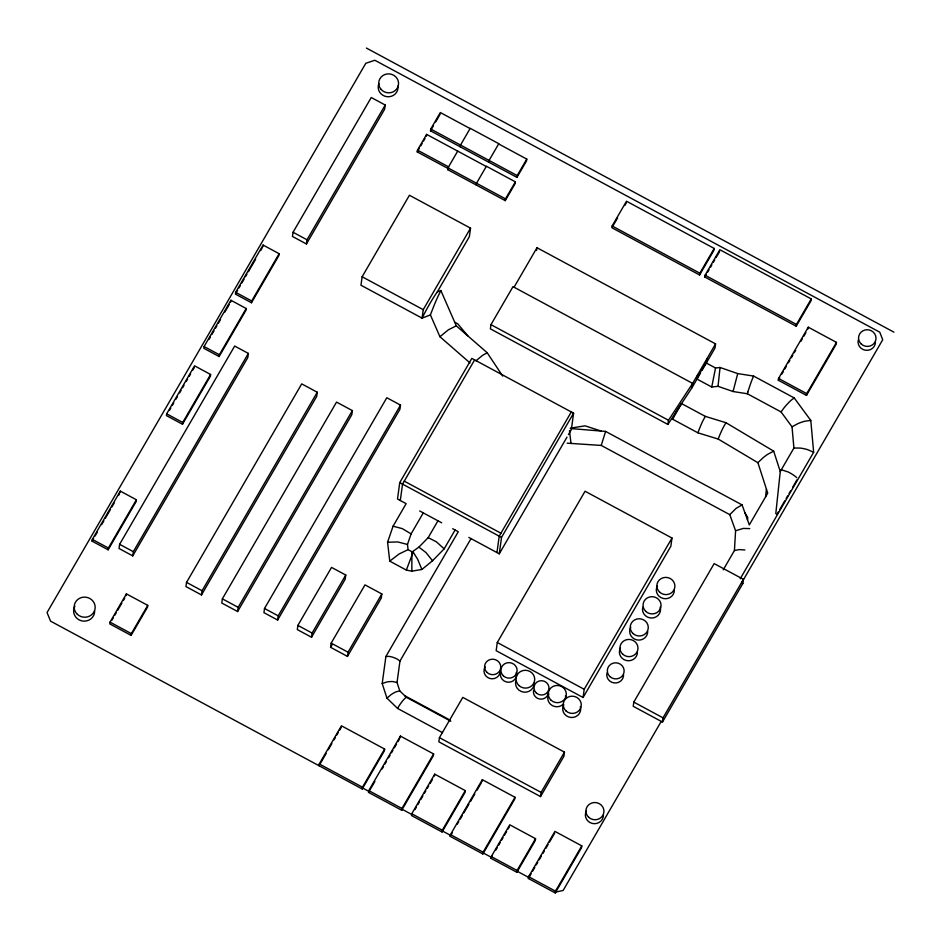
<?xml version="1.0" encoding="UTF-8"?>
<svg xmlns="http://www.w3.org/2000/svg" width="941" height="941" viewBox="0 0 941 941"><rect width="100%" height="100%" fill="white"/><g stroke="black" fill="none" stroke-linecap="round" stroke-linejoin="round"><path stroke-width="1.41" d="M568.446 434.601L571.352 429.602L573.598 413.193L471.841 358.392L399.749 482.604L397.502 499.012L406.147 503.658L393.067 526.195L387.574 542.263L389.75 561.142L406.336 570.081L411.84 571.152L411.876 552.12L418.91 547.133L428.19 537.64L437.953 520.796M723.241 569.823L734.427 550.532L735.591 530.748L729.781 514.656L601.24 445.434L567.152 443.176M747.519 519.985L747.754 517.456L744.966 512.904M706.891 358.839L706.315 363.026L715.525 367.99L720.065 367.484L718.018 386.316L711.749 387.022L696.999 379.082L697.575 374.883M681.566 403.595L672.544 419.157L673.874 416.263A11.633 1.27 -61.7 0 1 678.155 408.429L681.566 403.595L705.268 416.357L725.946 422.709L773.678 451.151L780.265 471.547L775.784 513.715M765.574 496.86L766.409 489.073M92.077 541.157L92.324 539.369L120.33 491.12L136.398 499.765L136.151 501.553L108.144 549.803L92.077 541.157L93.559 538.617M108.144 549.803L108.391 548.015L136.398 499.765M120.33 491.12L118.613 495.436M119.613 544.31L119.037 548.497L132.74 555.872L247.789 357.615L248.365 353.428L234.662 346.053L119.613 544.31L133.316 551.685L132.74 555.872M110.026 622.13L109.779 623.907L131.117 635.398L147.502 607.145L147.749 605.369L126.412 593.877L110.026 622.13L131.352 633.611L131.117 635.398M126.176 595.653L126.412 593.877M166.675 413.817L166.439 415.604L182.495 424.25L210.361 376.259L210.596 374.471L194.54 365.814L166.675 413.817L182.742 422.474L182.495 424.25M204.091 346.523L203.844 348.311L219.124 356.533L245.954 310.283L246.201 308.507L230.921 300.273L204.091 346.523L219.359 354.757L219.124 356.533M186.53 582.385L185.953 586.572L201.492 594.947L316.694 396.443L317.258 392.244L301.72 383.881L186.53 582.385L202.068 590.748L201.492 594.947M230.686 302.061L230.921 300.273M235.65 292.322L235.415 294.098L251.47 302.755L278.901 255.505L279.136 253.717L263.08 245.06L235.65 292.322L251.718 300.967L251.47 302.755M262.833 246.848L263.08 245.06M222.37 598.841L221.794 603.028L237.602 611.544L351.781 414.781L352.357 410.594L336.549 402.089L222.37 598.841L238.167 607.345L237.602 611.544M293.051 232.262L292.475 236.462L306.437 243.978L384.634 109.227L385.21 105.027L371.248 97.511L293.051 232.262L307.001 239.779L306.437 243.978M264.515 608.474L263.939 612.673L277.63 620.048L399.937 409.288L400.513 405.1L386.81 397.725L264.515 608.474L278.207 615.849L277.63 620.048M297.885 625.4L297.309 629.588L311.53 637.245L345.194 579.244L345.759 575.057L331.538 567.399L297.885 625.4L312.106 633.058L311.53 637.245M470.535 228.169L423.238 309.671L422.074 318.14A28.242 3.082 -61.7 0 1 437.283 291.933L469.371 236.638L470.535 228.169L409.429 195.257L362.132 276.76L360.968 285.229L422.074 318.14L430.39 314.894L433.966 305.731A21.843 1.67 -68.1 0 1 437.636 297.18L440.858 290.546L456.291 325.833L487.203 352.757L502.682 376.071M330.597 647.326L331.173 643.138L364.979 584.879L381.834 593.959L381.258 598.147L347.452 656.406L330.597 647.326L332.067 644.797M742.837 583.538L743.414 579.338L714.172 563.6L633.799 702.104L633.222 706.291L662.464 722.041L742.837 583.538L741.626 582.879L882.717 339.748L879.764 332.185L374.847 60.259L365.802 63.294L47.05 612.556L50.567 621.154L362.226 788.993L384.375 750.836L384.622 749.048L341.418 725.793L319.281 763.951L319.034 765.727L326.174 753.423M347.452 656.406L348.029 652.207L381.834 593.959M476.287 185.036L476.534 183.248L486.391 166.251L515.374 181.848L515.127 183.636L505.27 200.633L447.728 169.651L448.316 168.651L417.228 151.913L417.475 150.137L426.614 134.387L486.25 166.498M426.367 136.163L426.614 134.387M498.648 143.938L526.772 159.088L526.525 160.876L516.95 177.379L430.507 130.823L430.755 129.035L440.329 112.544L470.088 128.564M400.301 500.518L402.548 484.109L474.629 359.897M362.226 788.993L362.473 787.205L384.622 749.048M447.728 169.651L447.975 167.874L457.691 151.125M448.316 168.651L448.551 166.875L417.475 150.137M442.505 732.639L397.596 708.444L386.963 698.151L382.199 683.566L385.892 656.489L458.279 531.736L452.668 528.713M368.531 792.393L368.766 790.605L400.407 736.085L433.601 753.953L433.354 755.741L401.713 810.26L368.531 792.393L369.06 791.475L362.755 788.076M460.267 146.855L460.514 145.067L470.229 128.317L498.789 143.691L489.061 160.441L488.826 162.228M450.81 721.229L406.418 697.328L399.772 690.894L397.031 682.507L399.96 661.064L471.018 538.605M400.172 737.862L400.407 736.085M401.713 810.26L401.96 808.472L433.601 753.953M411.758 813.753L411.511 815.541L442.07 831.997L465.042 792.404L465.289 790.628L434.73 774.172L411.758 813.753L442.317 830.209L442.07 831.997M505.27 200.633L505.505 198.857L515.374 181.848M692.058 387.586L692.635 383.399L513.01 286.652L490.955 324.657L490.379 328.844L667.898 424.45L692.058 387.586L700.586 372.907M439.435 737.638L438.859 741.826L540.534 796.58L563.882 756.329L564.459 752.141L462.796 697.387L439.435 737.638L541.099 792.393L540.534 796.58M434.483 775.96L434.73 774.172M516.95 177.379L517.197 175.591L526.772 159.088M450.221 836.384L450.468 834.596L482.333 779.689L514.998 797.274L514.751 799.062L482.886 853.969L450.221 836.384L452.209 832.961M536.593 250.518L536.982 247.718L715.56 343.888L714.984 348.088L702.021 370.436M496.966 552.567L499.212 536.17L571.293 411.946M468.841 537.429L499.271 553.814L501.518 537.405L573.598 413.193L571.105 412.017M497.283 642.491L496.166 650.69L583.079 697.504L670.851 546.25L671.98 538.04L585.055 491.237L497.283 642.491L584.208 689.294L583.079 697.504M482.086 781.477L482.333 779.689M482.886 853.969L483.133 852.193L514.998 797.274M491.049 858.368L491.284 856.581L509.74 824.787L535.547 838.69L535.311 840.478L516.856 872.272L491.049 858.368L491.814 855.663M516.856 872.272L517.103 870.484L535.547 838.69M517.632 869.566L517.385 871.354L528.924 877.565L529.16 875.777M612.132 225.969L611.885 227.746L699.598 274.984L713.96 250.235L714.207 248.448L626.494 201.221L612.132 225.969L699.845 273.196L699.598 274.984M528.383 878.482L528.63 876.694L554.919 831.397L581.785 845.865L581.538 847.653L555.249 892.95L528.383 878.482L531.124 873.754M555.249 892.95L555.496 891.162L581.785 845.865M556.025 890.245L555.79 892.033L563.13 890.48L661.252 721.382M667.898 424.45L668.475 420.262L692.635 383.399L715.56 343.888M704.821 277.007L705.068 275.219L719.865 249.718L811.26 298.932L811.024 300.72L796.215 326.221L704.821 277.007L706.232 274.572M662.464 722.041L663.029 717.842L743.414 579.338M778.301 380.235L778.536 378.447L808.284 327.197L836.467 342.383L836.22 344.159L806.484 395.408L778.301 380.235L779.748 377.729M796.215 326.221L796.462 324.433L811.26 298.932M808.037 328.985L808.284 327.197M806.484 395.408L806.719 393.632L836.467 342.383M711.749 387.022L715.525 367.99M780.265 471.547L793.922 448.022L792.016 426.802L781.042 411.911L747.33 393.75L733.063 391.527L737.72 373.601L753.623 376.071L794.228 397.949L810.789 420.439L813.659 452.256L740.214 578.797M601.24 445.434L605.604 431.413L742.073 504.894L749.307 524.902L767.727 493.155L757.905 462.701L718.195 439.047L697.916 432.825L671.674 418.698M747.33 393.75L747.789 392.209M406.336 570.081L413.064 552.343L408.076 549.662L399.113 553.978L389.75 561.142M408.076 549.662L407.477 544.451L411.099 533.888L423.285 512.892M697.916 432.825L699.022 429.814A11.751 0.941 -67.3 0 1 702.515 421.556L705.268 416.357M718.195 439.047L719.359 436.059A11.798 1.023 -66.1 0 1 723.041 427.861L725.946 422.709M753.623 376.071L753.27 376.788A12.398 0.729 -71.4 0 0 747.789 392.209M95.029 536.076L97.241 532.265M101.663 524.643L103.875 520.832M105.345 518.291L110.497 509.41M111.979 506.87L114.19 503.059M208.914 339.56L210.372 337.066M211.819 334.561L213.995 330.809M215.442 328.315L216.901 325.809M218.347 323.316L220.523 319.564M224.875 312.059L229.228 304.566M236.132 292.851L237.579 290.369M239.014 287.887L240.461 285.394M241.908 282.912L244.072 279.183M245.507 276.689L246.954 274.207M248.4 271.714L255.611 259.281M260.669 250.577L262.104 248.095M169.368 410.547L170.827 408.018M172.297 405.5L173.767 402.971M175.967 399.184L177.426 396.655M179.625 392.868L181.095 390.339M182.566 387.81L184.024 385.281M186.224 381.493L187.694 378.964M189.165 376.447L190.623 373.918M192.823 370.131L194.293 367.602M219.359 354.757L246.201 308.507M251.718 300.967L279.136 253.717M182.742 422.474L210.596 374.471M307.001 239.779L385.21 105.027M133.316 551.685L248.365 353.428M111.92 620.225L113.343 617.767M114.767 615.308L116.19 612.85M117.613 610.403L121.895 603.028M123.318 600.57L124.741 598.111M131.352 633.611L147.749 605.369M417.228 151.913L419.345 148.278M420.745 145.855L422.156 143.432M423.556 141.009L424.967 138.586M430.507 130.823L433.448 125.741M435.659 121.942L440.082 114.32M202.068 590.748L317.258 392.244M238.167 607.345L352.357 410.594M278.207 615.849L400.513 405.1M312.106 633.058L345.759 575.057M514.057 287.228L536.982 247.718M612.603 226.51L617.637 217.853M624.812 205.479L626.247 202.997M411.84 571.152L421.886 569.47L432.554 560.742L444.176 548.838L455.091 530.018M328.315 749.73L331.891 743.578M334.031 739.885L335.466 737.415M336.89 734.956L338.325 732.498M339.748 730.04L341.171 727.569M499.271 553.814L567 437.106M369.778 790.228L374.847 781.5M382.081 769.032L383.528 766.539M384.975 764.045L386.422 761.551M388.598 757.811L390.045 755.317M391.491 752.824L392.938 750.33M394.385 747.836L396.549 744.096M397.996 741.602L399.443 739.108M699.845 273.196L714.207 248.448M707.644 272.149L709.055 269.714M710.467 267.291L711.867 264.856M713.278 262.433L714.69 259.998M716.101 257.575L719.618 251.506M414.946 809.636L416.392 807.143M417.839 804.649L419.286 802.144M420.733 799.65L422.909 795.91M424.356 793.416L425.803 790.922M427.249 788.429L428.696 785.935M430.143 783.441L432.319 779.701M442.317 830.209L465.289 790.628M457.314 824.163L458.773 821.658M460.231 819.14L462.419 815.377M463.866 812.871L468.971 804.073M470.429 801.567L474.805 794.028M476.993 790.264L481.357 782.724M584.208 689.294L671.98 538.04M495.872 850.041L497.307 847.57M498.742 845.1L500.177 842.63M501.612 840.16L503.047 837.69M504.482 835.22L506.623 831.515M508.058 829.045L509.493 826.574M781.924 373.989L783.371 371.483M784.829 368.99L786.276 366.484M788.452 362.732L789.899 360.238M791.357 357.733L792.804 355.239M794.251 352.734L795.71 350.228M800.791 341.489L802.238 338.983M803.685 336.478L805.861 332.738M541.099 792.393L564.459 752.141M532.594 871.225L534.806 867.414M536.276 864.885L537.746 862.344M539.217 859.815L541.428 856.004M542.898 853.475L544.369 850.935M545.839 848.406L548.05 844.595M549.52 842.066L554.672 833.185M776.854 514.504L778.289 512.022M779.736 509.551L784.759 500.883M786.194 498.401L787.629 495.931M789.076 493.449L790.511 490.979M792.663 487.262L796.98 479.839M781.042 411.911L784.1 407.771A12.68 2.141 -49.2 0 1 791.463 399.972L794.228 397.949M729.781 514.656L736.121 508.352L742.073 504.894M386.963 698.151L390.891 694.776A8.363 1.953 -32.2 0 1 396.185 691.776L399.772 690.894M757.905 462.701L762.963 457.867A13.256 2.788 -38.9 0 1 767.562 454.385L773.678 451.151M470.006 362.92L439.941 336.749L448.316 329.856L456.291 325.833M475.887 360.862L482.498 355.404L487.203 352.757M792.016 426.802L798.003 423.579A12.962 3.435 -20.9 0 1 805.143 421.156L810.789 420.439M382.199 683.566L386.716 682.002A8.269 2.411 -5.2 0 1 392.844 681.566L397.031 682.507M735.591 530.748L743.366 528.407L749.765 528.619M437.283 291.933L440.858 290.546M734.427 550.532L739.344 549.591L744.849 549.956M385.892 656.489L388.845 656.359A8.151 2.4 19 0 1 397.278 659.112L399.96 661.064M387.574 542.263L397.725 541.934L407.477 544.451M570.375 428.143L585.031 425.838L601.275 431.06M793.922 448.022L800.215 448.069A13.174 3.929 12.5 0 1 807.707 449.68L813.659 452.256M570.411 428.543L605.604 431.413M393.067 526.195L402.278 528.619L411.099 533.888M781.301 469.771L788.04 471.911A11.633 3.235 30.1 0 1 795.557 476.628L796.721 477.628M428.19 537.64L436.377 541.816L444.176 548.838M720.065 367.484L737.72 373.601M718.018 386.316L733.063 391.527M366.378 48.05L893.95 332.173M705.068 275.219L796.462 324.433M430.755 129.035L517.197 175.591M447.975 167.874L505.505 198.857M778.536 378.447L806.719 393.632M490.955 324.657L668.475 420.262M454.679 322.175L457.785 323.845L467.783 335.855M362.132 276.76L423.238 309.671M404.265 481.145L500.93 533.206M399.749 482.604L501.518 537.405M419.71 510.975L441.694 522.808M633.799 702.104L663.029 717.842M331.173 643.138L348.029 652.207M404.736 695.705L449.845 719.994M92.324 539.369L108.391 548.015M319.281 763.951L362.473 787.205M368.766 790.605L401.96 808.472M450.468 834.596L483.133 852.193M491.284 856.581L517.103 870.484M528.63 876.694L555.496 891.162M402.242 809.342L412.052 814.624M442.599 831.079L450.751 835.467M483.415 853.052L491.578 857.451M418.91 547.133L425.92 552.508L432.554 560.742M413.064 551.92L417.663 559.272L421.886 569.47M430.39 314.894L439.941 336.749M569.481 430.684L570.952 442.976M696.999 379.082A12.092 1.317 -61.7 0 1 706.315 363.026M580.362 706.609A9.034 8.61 7.8 0 1 570.705 717.454A9.034 8.61 7.8 0 1 563.8 704.644M563.247 704.209A9.034 8.61 7.8 0 1 548.838 693.905M565.412 695.87A9.034 8.61 7.8 0 1 565.764 698.093M548.274 693.588A7.528 7.175 7.8 0 1 539.322 698.963A7.528 7.175 7.8 0 1 533.582 690.341M534.159 683.237A9.328 8.904 7.8 0 1 523.808 692.141A9.328 8.904 7.8 0 1 515.786 681.061M516.268 672.415A8.128 7.751 7.8 0 1 508.634 682.249A8.128 7.751 7.8 0 1 500.588 672.533M500.212 671.368A8.128 7.751 7.8 0 1 489.767 678.449A8.128 7.751 7.8 0 1 485.191 666.875M623.589 674.885A8.422 8.046 7.8 0 1 614.238 682.931A8.422 8.046 7.8 0 1 606.992 672.921M637.422 652.066A9.034 8.61 7.8 0 1 626.247 660.488A9.034 8.61 7.8 0 1 620.507 647.878M647.714 631.411A9.034 8.61 7.8 0 1 636.539 639.821A9.034 8.61 7.8 0 1 630.799 627.212M660.17 607.11A9.034 8.61 7.8 0 1 651.69 618.025A9.034 8.61 7.8 0 1 642.75 607.239M674.344 590.042A9.034 8.61 7.8 0 1 663.158 598.452A9.034 8.61 7.8 0 1 657.418 585.855M397.608 708.432A7.998 1.176 -53.9 0 1 402.195 701.457A7.998 1.176 -53.9 0 1 406.406 697.34M875.471 341.842A8.728 8.328 7.8 0 1 865.885 350.287A8.728 8.328 7.8 0 1 858.263 339.995M397.925 86.019A9.928 9.481 7.8 0 1 386.951 96.688A9.928 9.481 7.8 0 1 378.882 83.667M94.653 611.015A10.539 10.057 7.8 0 1 81.608 620.837A10.539 10.057 7.8 0 1 74.904 606.133M603.416 815A9.034 8.61 7.8 0 1 592.23 823.41A9.034 8.61 7.8 0 1 586.49 810.801M486.756 672.192A8.128 7.751 7.8 0 0 500.436 669.263A8.128 7.751 7.8 0 0 490.79 659.37A8.128 7.751 7.8 0 0 486.756 672.192M503.411 675.909A8.128 7.751 7.8 0 0 516.915 672.333A8.128 7.751 7.8 0 0 506.776 662.899A8.128 7.751 7.8 0 0 503.411 675.909M518.938 685.542A9.328 8.904 7.8 0 0 534.453 681.437A9.328 8.904 7.8 0 0 522.808 670.604A9.328 8.904 7.8 0 0 518.938 685.542M536.429 693.105A7.528 7.175 7.8 0 0 548.826 689.482A7.528 7.175 7.8 0 0 539.205 680.99A7.528 7.175 7.8 0 0 536.429 693.105M551.05 700.21A9.034 8.61 7.8 0 0 566.059 696.234A9.034 8.61 7.8 0 0 554.79 685.754A9.034 8.61 7.8 0 0 551.05 700.21M566.011 710.937A9.034 8.61 7.8 0 0 581.02 706.973A9.034 8.61 7.8 0 0 569.752 696.481A9.034 8.61 7.8 0 0 566.011 710.937M609.897 676.579A8.422 8.046 7.8 0 0 623.907 672.862A8.422 8.046 7.8 0 0 613.391 663.087A8.422 8.046 7.8 0 0 609.897 676.579M622.719 654.183A9.034 8.61 7.8 0 0 637.727 650.207A9.034 8.61 7.8 0 0 626.459 639.727A9.034 8.61 7.8 0 0 622.719 654.183M633.011 633.516A9.034 8.61 7.8 0 0 648.02 629.541A9.034 8.61 7.8 0 0 636.751 619.06A9.034 8.61 7.8 0 0 633.011 633.516M645.82 611.438A9.034 8.61 7.8 0 0 660.829 607.474A9.034 8.61 7.8 0 0 649.561 596.994A9.034 8.61 7.8 0 0 645.82 611.438M659.629 592.148A9.034 8.61 7.8 0 0 674.638 588.184A9.034 8.61 7.8 0 0 663.37 577.692A9.034 8.61 7.8 0 0 659.629 592.148M861.321 344.088A8.728 8.328 7.8 0 0 875.777 340.089A8.728 8.328 7.8 0 0 864.767 330.068A8.728 8.328 7.8 0 0 861.321 344.088M588.678 817.282A9.034 8.61 7.8 0 0 603.687 813.306A9.034 8.61 7.8 0 0 592.418 802.826A9.034 8.61 7.8 0 0 588.678 817.282M77.374 614.344A10.539 10.057 7.8 0 0 94.876 609.697A10.539 10.057 7.8 0 0 81.738 597.476A10.539 10.057 7.8 0 0 77.374 614.344M380.858 89.148A9.928 9.481 7.8 0 0 397.867 86.96A9.928 9.481 7.8 0 0 387.198 73.951A9.928 9.481 7.8 0 0 380.858 89.148"/></g></svg>
